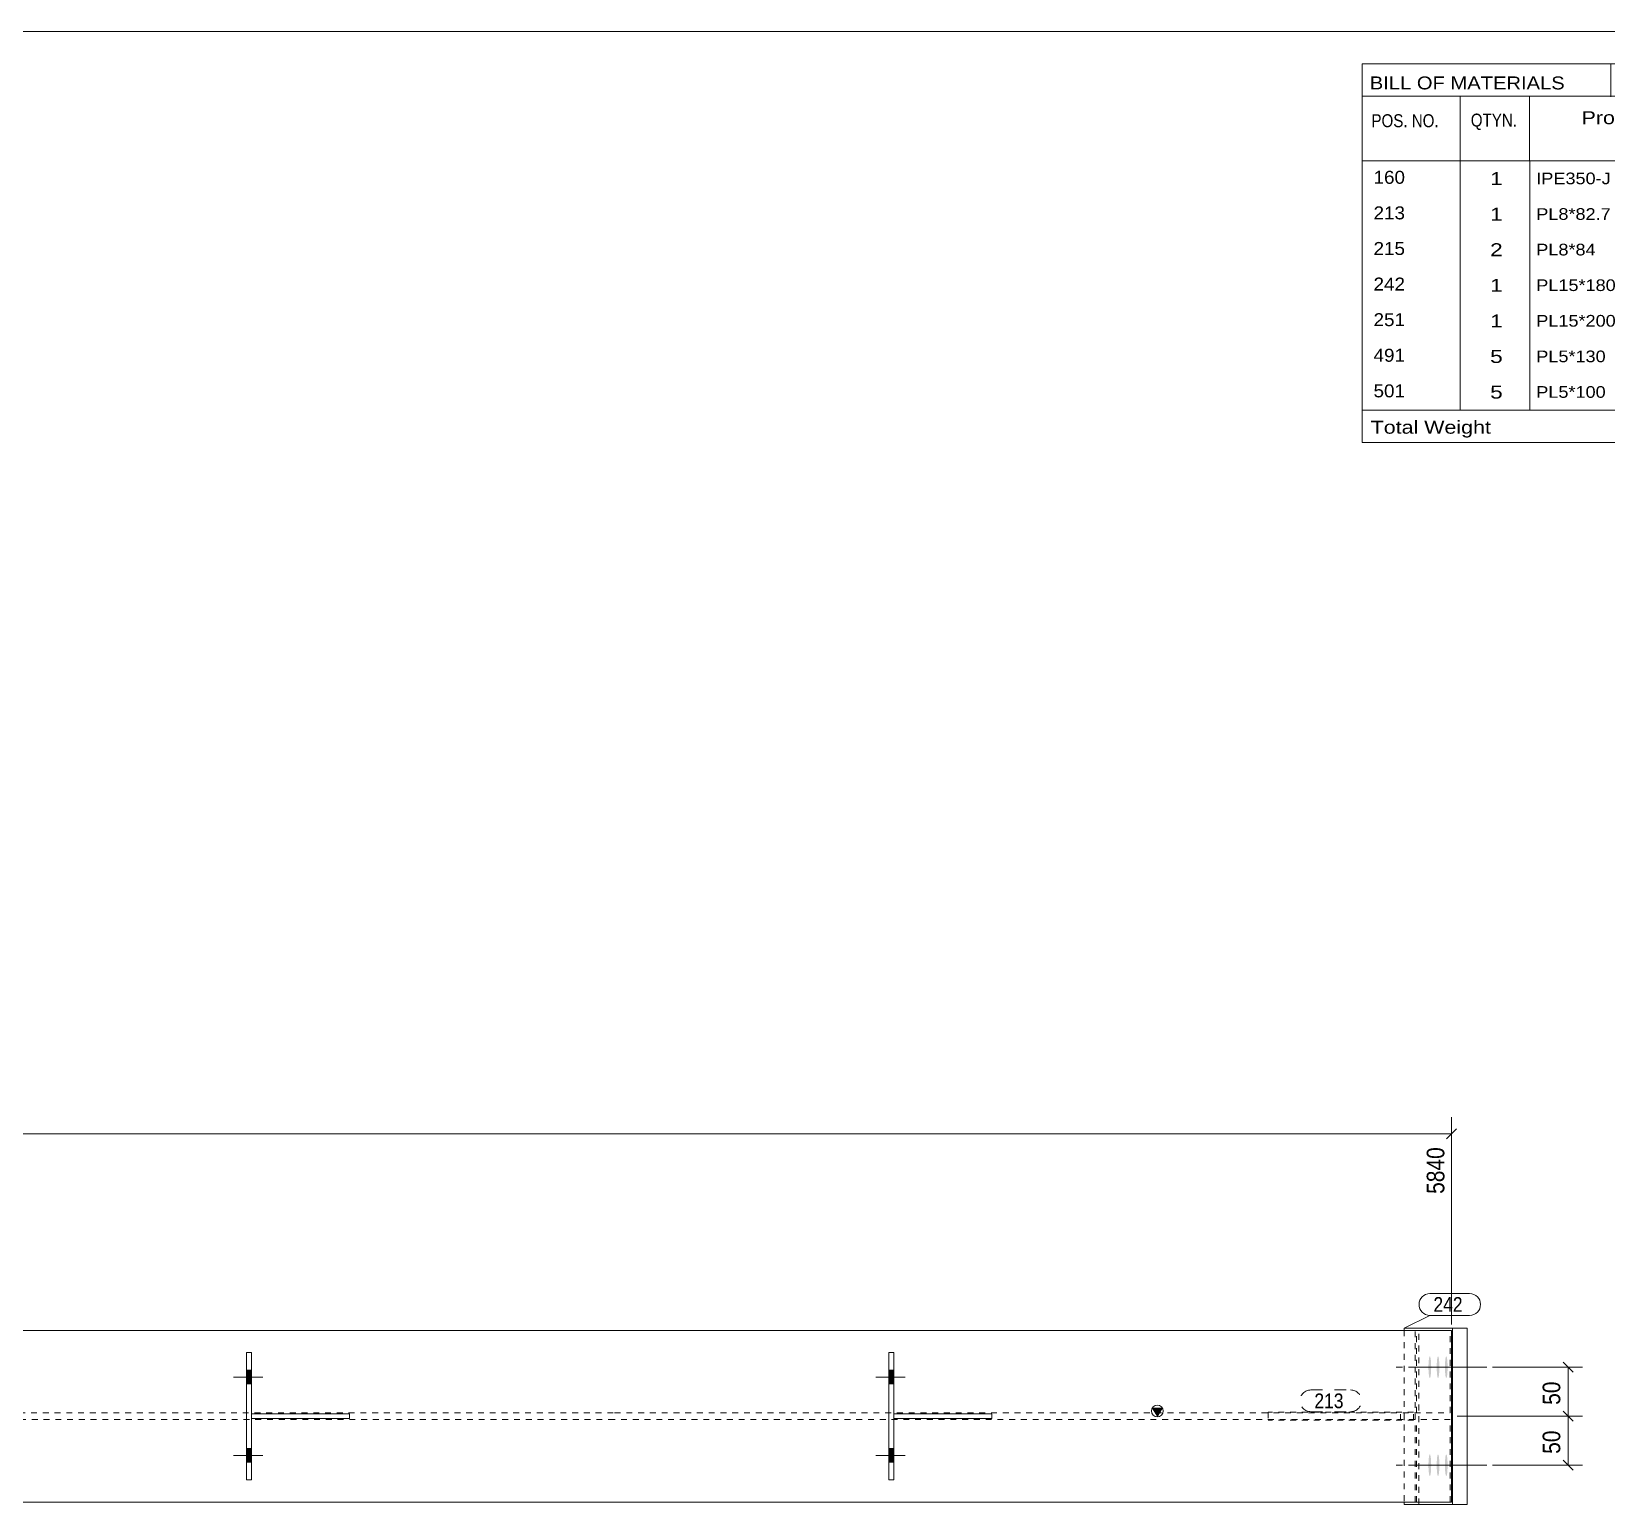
# Model space of a CAD drawing. Header units: millimetres. Extents: x 2 to 825, y 1 to 579.
# Drawn here: x 413.7 to 681.5, y 328.6 to 579 of the extents above; entities that cross this region are included whole.
import ezdxf

# ---------------------------------------------------------------- set-up
doc = ezdxf.new("R2010")
doc.units = ezdxf.units.MM
for name, pattern in [('XKITLINE00', [0]), ('XKITLINE01', [4, 1, -1, 1, -1]), ('XKITLINE02', [4, 2, -2])]:
    doc.linetypes.add(name, pattern=pattern)
for name, color, linetype, lineweight in [('Bolt', 3, 'Continuous', 0), ('Dimensions', 7, 'Continuous', 0), ('DrawingSheet', 5, 'Continuous', 0), ('OtherObjectType', 7, 'Continuous', 0), ('Part', 2, 'Continuous', 0), ('PartMark', 7, 'Continuous', 0)]:
    doc.layers.add(name, color=color, linetype=linetype, lineweight=lineweight)
doc.styles.add('ARIAL', font='ARIAL.TTF')
doc.styles.add('ARIAL_NARROW', font='ARIALN.TTF')

# ---------------------------------------------------------------- blocks, each defined once
blk = doc.blocks.new('*A30')
at = {"layer": 'Bolt'}
for points in [[(450.25, 351.47), (451.08, 351.47), (451.08, 349.13), (450.25, 349.13)], [(450.25, 351.47), (451.08, 351.47), (451.08, 349.13), (450.25, 349.13)], [(450.25, 338.13), (451.08, 338.13), (451.08, 335.8), (450.25, 335.8)], [(450.25, 338.13), (451.08, 338.13), (451.08, 335.8), (450.25, 335.8)]]:
    blk.add_hatch(color=3, dxfattribs=at).paths.add_polyline_path(points, flags=17)
at = {"layer": 'Bolt', "color": 3, "linetype": 'XKITLINE00', "lineweight": 0}
for p, q in [((451.08, 351.47), (450.25, 351.47)), ((451.08, 351.47), (450.25, 351.47)), ((453.02, 350.3), (448.02, 350.3)), ((453.02, 350.3), (448.02, 350.3)), ((451.08, 349.13), (450.25, 349.13)), ((451.08, 349.13), (450.25, 349.13)), ((451.08, 338.13), (450.25, 338.13)), ((451.08, 338.13), (450.25, 338.13)), ((453.02, 336.97), (448.02, 336.97)), ((453.02, 336.97), (448.02, 336.97)), ((451.08, 335.8), (450.25, 335.8)), ((451.08, 335.8), (450.25, 335.8))]:
    blk.add_line(p, q, dxfattribs=at)
blk = doc.blocks.new('*A31')
at = {"layer": 'Bolt'}
for points in [[(559.48, 351.47), (560.32, 351.47), (560.32, 349.13), (559.48, 349.13)], [(559.48, 351.47), (560.32, 351.47), (560.32, 349.13), (559.48, 349.13)], [(559.48, 338.13), (560.32, 338.13), (560.32, 335.8), (559.48, 335.8)], [(559.48, 338.13), (560.32, 338.13), (560.32, 335.8), (559.48, 335.8)]]:
    blk.add_hatch(color=3, dxfattribs=at).paths.add_polyline_path(points, flags=17)
at = {"layer": 'Bolt', "color": 3, "linetype": 'XKITLINE00', "lineweight": 0}
for p, q in [((560.32, 351.47), (559.48, 351.47)), ((560.32, 351.47), (559.48, 351.47)), ((562.25, 350.3), (557.25, 350.3)), ((562.25, 350.3), (557.25, 350.3)), ((560.32, 349.13), (559.48, 349.13)), ((560.32, 349.13), (559.48, 349.13)), ((560.32, 338.13), (559.48, 338.13)), ((560.32, 338.13), (559.48, 338.13)), ((562.25, 336.97), (557.25, 336.97)), ((562.25, 336.97), (557.25, 336.97)), ((560.32, 335.8), (559.48, 335.8)), ((560.32, 335.8), (559.48, 335.8))]:
    blk.add_line(p, q, dxfattribs=at)
blk = doc.blocks.new('*A33')
at = {"layer": 'Bolt'}
for points in [[(651.69, 351.92), (651.69, 351.88), (651.69, 351.83), (651.69, 351.79), (651.68, 351.74), (651.68, 351.7), (651.68, 351.65), (651.68, 351.61), (651.68, 351.56), (651.68, 351.52), (651.68, 351.48), (651.68, 351.43), (651.68, 351.39), (651.67, 351.35), (651.67, 351.31), (651.67, 351.26), (651.67, 351.22), (651.66, 351.18), (651.66, 351.14), (651.66, 351.1), (651.66, 351.06), (651.65, 351.02), (651.65, 350.98), (651.65, 350.95), (651.64, 350.91), (651.64, 350.87), (651.64, 350.84), (651.63, 350.8), (651.63, 350.77), (651.63, 350.73), (651.62, 350.7), (651.62, 350.67), (651.62, 350.64), (651.61, 350.61), (651.61, 350.58), (651.6, 350.55), (651.6, 350.52), (651.59, 350.49), (651.59, 350.47), (651.58, 350.44), (651.58, 350.42), (651.58, 350.39), (651.57, 350.37), (651.57, 350.35), (651.56, 350.33), (651.56, 350.31), (651.55, 350.29), (651.55, 350.27), (651.54, 350.26), (651.53, 350.24), (651.53, 350.22), (651.52, 350.21), (651.52, 350.2), (651.51, 350.19), (651.51, 350.18), (651.5, 350.17), (651.5, 350.16), (651.49, 350.15), (651.49, 350.15), (651.48, 350.14), (651.47, 350.14), (651.47, 350.13), (651.46, 350.13), (651.46, 350.13), (651.45, 350.13), (651.45, 350.13), (651.44, 350.14), (651.43, 350.14), (651.43, 350.15), (651.42, 350.15), (651.42, 350.16), (651.41, 350.17), (651.41, 350.18), (651.4, 350.19), (651.4, 350.2), (651.39, 350.21), (651.39, 350.22), (651.38, 350.24), (651.37, 350.26), (651.37, 350.27), (651.36, 350.29), (651.36, 350.31), (651.35, 350.33), (651.35, 350.35), (651.34, 350.37), (651.34, 350.39), (651.33, 350.42), (651.33, 350.44), (651.33, 350.47), (651.32, 350.49), (651.32, 350.52), (651.31, 350.55), (651.31, 350.58), (651.3, 350.61), (651.3, 350.64), (651.3, 350.67), (651.29, 350.7), (651.29, 350.73), (651.28, 350.77), (651.28, 350.8), (651.28, 350.84), (651.27, 350.87), (651.27, 350.91), (651.27, 350.95), (651.26, 350.98), (651.26, 351.02), (651.26, 351.06), (651.25, 351.1), (651.25, 351.14), (651.25, 351.18), (651.25, 351.22), (651.25, 351.26), (651.24, 351.31), (651.24, 351.35), (651.24, 351.39), (651.24, 351.43), (651.24, 351.48), (651.23, 351.52), (651.23, 351.56), (651.23, 351.61), (651.23, 351.65), (651.23, 351.7), (651.23, 351.74), (651.23, 351.79), (651.23, 351.83), (651.23, 351.88), (651.23, 351.92), (651.23, 351.97), (651.23, 352.01), (651.23, 352.06), (651.23, 352.1), (651.23, 352.15), (651.23, 352.19), (651.23, 352.23), (651.23, 352.28), (651.23, 352.32), (651.23, 352.37), (651.23, 352.41), (651.24, 352.45), (651.24, 352.5), (651.24, 352.54), (651.24, 352.58), (651.24, 352.63), (651.25, 352.67), (651.25, 352.71), (651.25, 352.75), (651.25, 352.79), (651.25, 352.83), (651.26, 352.87), (651.26, 352.91), (651.26, 352.95), (651.27, 352.98), (651.27, 353.02), (651.27, 353.06), (651.28, 353.09), (651.28, 353.13), (651.28, 353.16), (651.29, 353.2), (651.29, 353.23), (651.3, 353.26), (651.3, 353.29), (651.3, 353.32), (651.31, 353.35), (651.31, 353.38), (651.32, 353.41), (651.32, 353.44), (651.33, 353.46), (651.33, 353.49), (651.33, 353.51), (651.34, 353.54), (651.34, 353.56), (651.35, 353.58), (651.35, 353.6), (651.36, 353.62), (651.36, 353.64), (651.37, 353.66), (651.37, 353.68), (651.38, 353.69), (651.39, 353.71), (651.39, 353.72), (651.4, 353.73), (651.4, 353.74), (651.41, 353.75), (651.41, 353.76), (651.42, 353.77), (651.42, 353.78), (651.43, 353.79), (651.43, 353.79), (651.44, 353.79), (651.45, 353.8), (651.45, 353.8), (651.46, 353.8), (651.46, 353.8), (651.47, 353.8), (651.47, 353.79), (651.48, 353.79), (651.49, 353.79), (651.49, 353.78), (651.5, 353.77), (651.5, 353.76), (651.51, 353.75), (651.51, 353.74), (651.52, 353.73), (651.52, 353.72), (651.53, 353.71), (651.53, 353.69), (651.54, 353.68), (651.55, 353.66), (651.55, 353.64), (651.56, 353.62), (651.56, 353.6), (651.57, 353.58), (651.57, 353.56), (651.58, 353.54), (651.58, 353.51), (651.58, 353.49), (651.59, 353.46), (651.59, 353.44), (651.6, 353.41), (651.6, 353.38), (651.61, 353.35), (651.61, 353.32), (651.62, 353.29), (651.62, 353.26), (651.62, 353.23), (651.63, 353.2), (651.63, 353.16), (651.63, 353.13), (651.64, 353.09), (651.64, 353.06), (651.64, 353.02), (651.65, 352.98), (651.65, 352.95), (651.65, 352.91), (651.66, 352.87), (651.66, 352.83), (651.66, 352.79), (651.66, 352.75), (651.67, 352.71), (651.67, 352.67), (651.67, 352.63), (651.67, 352.58), (651.68, 352.54), (651.68, 352.5), (651.68, 352.45), (651.68, 352.41), (651.68, 352.37), (651.68, 352.32), (651.68, 352.28), (651.68, 352.23), (651.68, 352.19), (651.69, 352.15), (651.69, 352.1), (651.69, 352.06), (651.69, 352.01), (651.69, 351.97)], [(653.08, 351.92), (653.08, 351.88), (653.08, 351.83), (653.08, 351.79), (653.08, 351.74), (653.08, 351.7), (653.08, 351.65), (653.08, 351.61), (653.08, 351.56), (653.08, 351.52), (653.07, 351.48), (653.07, 351.43), (653.07, 351.39), (653.07, 351.35), (653.07, 351.31), (653.07, 351.26), (653.06, 351.22), (653.06, 351.18), (653.06, 351.14), (653.06, 351.1), (653.05, 351.06), (653.05, 351.02), (653.05, 350.98), (653.04, 350.95), (653.04, 350.91), (653.04, 350.87), (653.03, 350.84), (653.03, 350.8), (653.03, 350.77), (653.02, 350.73), (653.02, 350.7), (653.02, 350.67), (653.01, 350.64), (653.01, 350.61), (653, 350.58), (653, 350.55), (653, 350.52), (652.99, 350.49), (652.99, 350.47), (652.98, 350.44), (652.98, 350.42), (652.97, 350.39), (652.97, 350.37), (652.96, 350.35), (652.96, 350.33), (652.95, 350.31), (652.95, 350.29), (652.94, 350.27), (652.94, 350.26), (652.93, 350.24), (652.93, 350.22), (652.92, 350.21), (652.92, 350.2), (652.91, 350.19), (652.91, 350.18), (652.9, 350.17), (652.89, 350.16), (652.89, 350.15), (652.88, 350.15), (652.88, 350.14), (652.87, 350.14), (652.87, 350.13), (652.86, 350.13), (652.86, 350.13), (652.85, 350.13), (652.84, 350.13), (652.84, 350.14), (652.83, 350.14), (652.83, 350.15), (652.82, 350.15), (652.82, 350.16), (652.81, 350.17), (652.81, 350.18), (652.8, 350.19), (652.8, 350.2), (652.79, 350.21), (652.78, 350.22), (652.78, 350.24), (652.77, 350.26), (652.77, 350.27), (652.76, 350.29), (652.76, 350.31), (652.75, 350.33), (652.75, 350.35), (652.74, 350.37), (652.74, 350.39), (652.73, 350.42), (652.73, 350.44), (652.73, 350.47), (652.72, 350.49), (652.72, 350.52), (652.71, 350.55), (652.71, 350.58), (652.7, 350.61), (652.7, 350.64), (652.7, 350.67), (652.69, 350.7), (652.69, 350.73), (652.68, 350.77), (652.68, 350.8), (652.68, 350.84), (652.67, 350.87), (652.67, 350.91), (652.67, 350.95), (652.66, 350.98), (652.66, 351.02), (652.66, 351.06), (652.66, 351.1), (652.65, 351.14), (652.65, 351.18), (652.65, 351.22), (652.65, 351.26), (652.64, 351.31), (652.64, 351.35), (652.64, 351.39), (652.64, 351.43), (652.64, 351.48), (652.64, 351.52), (652.63, 351.56), (652.63, 351.61), (652.63, 351.65), (652.63, 351.7), (652.63, 351.74), (652.63, 351.79), (652.63, 351.83), (652.63, 351.88), (652.63, 351.92), (652.63, 351.97), (652.63, 352.01), (652.63, 352.06), (652.63, 352.1), (652.63, 352.15), (652.63, 352.19), (652.63, 352.23), (652.63, 352.28), (652.63, 352.32), (652.63, 352.37), (652.64, 352.41), (652.64, 352.45), (652.64, 352.5), (652.64, 352.54), (652.64, 352.58), (652.64, 352.63), (652.65, 352.67), (652.65, 352.71), (652.65, 352.75), (652.65, 352.79), (652.66, 352.83), (652.66, 352.87), (652.66, 352.91), (652.66, 352.95), (652.67, 352.98), (652.67, 353.02), (652.67, 353.06), (652.68, 353.09), (652.68, 353.13), (652.68, 353.16), (652.69, 353.2), (652.69, 353.23), (652.7, 353.26), (652.7, 353.29), (652.7, 353.32), (652.71, 353.35), (652.71, 353.38), (652.72, 353.41), (652.72, 353.44), (652.73, 353.46), (652.73, 353.49), (652.73, 353.51), (652.74, 353.54), (652.74, 353.56), (652.75, 353.58), (652.75, 353.6), (652.76, 353.62), (652.76, 353.64), (652.77, 353.66), (652.77, 353.68), (652.78, 353.69), (652.78, 353.71), (652.79, 353.72), (652.8, 353.73), (652.8, 353.74), (652.81, 353.75), (652.81, 353.76), (652.82, 353.77), (652.82, 353.78), (652.83, 353.79), (652.83, 353.79), (652.84, 353.79), (652.84, 353.8), (652.85, 353.8), (652.86, 353.8), (652.86, 353.8), (652.87, 353.8), (652.87, 353.79), (652.88, 353.79), (652.88, 353.79), (652.89, 353.78), (652.89, 353.77), (652.9, 353.76), (652.91, 353.75), (652.91, 353.74), (652.92, 353.73), (652.92, 353.72), (652.93, 353.71), (652.93, 353.69), (652.94, 353.68), (652.94, 353.66), (652.95, 353.64), (652.95, 353.62), (652.96, 353.6), (652.96, 353.58), (652.97, 353.56), (652.97, 353.54), (652.98, 353.51), (652.98, 353.49), (652.99, 353.46), (652.99, 353.44), (653, 353.41), (653, 353.38), (653, 353.35), (653.01, 353.32), (653.01, 353.29), (653.02, 353.26), (653.02, 353.23), (653.02, 353.2), (653.03, 353.16), (653.03, 353.13), (653.03, 353.09), (653.04, 353.06), (653.04, 353.02), (653.04, 352.98), (653.05, 352.95), (653.05, 352.91), (653.05, 352.87), (653.06, 352.83), (653.06, 352.79), (653.06, 352.75), (653.06, 352.71), (653.07, 352.67), (653.07, 352.63), (653.07, 352.58), (653.07, 352.54), (653.07, 352.5), (653.07, 352.45), (653.08, 352.41), (653.08, 352.37), (653.08, 352.32), (653.08, 352.28), (653.08, 352.23), (653.08, 352.19), (653.08, 352.15), (653.08, 352.1), (653.08, 352.06), (653.08, 352.01), (653.08, 351.97)], [(654.48, 351.92), (654.48, 351.88), (654.48, 351.83), (654.48, 351.79), (654.48, 351.74), (654.48, 351.7), (654.48, 351.65), (654.48, 351.61), (654.47, 351.56), (654.47, 351.52), (654.47, 351.48), (654.47, 351.43), (654.47, 351.39), (654.47, 351.35), (654.46, 351.31), (654.46, 351.26), (654.46, 351.22), (654.46, 351.18), (654.46, 351.14), (654.45, 351.1), (654.45, 351.06), (654.45, 351.02), (654.44, 350.98), (654.44, 350.95), (654.44, 350.91), (654.44, 350.87), (654.43, 350.84), (654.43, 350.8), (654.42, 350.77), (654.42, 350.73), (654.42, 350.7), (654.41, 350.67), (654.41, 350.64), (654.41, 350.61), (654.4, 350.58), (654.4, 350.55), (654.39, 350.52), (654.39, 350.49), (654.38, 350.47), (654.38, 350.44), (654.37, 350.42), (654.37, 350.39), (654.37, 350.37), (654.36, 350.35), (654.36, 350.33), (654.35, 350.31), (654.35, 350.29), (654.34, 350.27), (654.34, 350.26), (654.33, 350.24), (654.32, 350.22), (654.32, 350.21), (654.31, 350.2), (654.31, 350.19), (654.3, 350.18), (654.3, 350.17), (654.29, 350.16), (654.29, 350.15), (654.28, 350.15), (654.28, 350.14), (654.27, 350.14), (654.27, 350.13), (654.26, 350.13), (654.25, 350.13), (654.25, 350.13), (654.24, 350.13), (654.24, 350.14), (654.23, 350.14), (654.23, 350.15), (654.22, 350.15), (654.22, 350.16), (654.21, 350.17), (654.21, 350.18), (654.2, 350.19), (654.19, 350.2), (654.19, 350.21), (654.18, 350.22), (654.18, 350.24), (654.17, 350.26), (654.17, 350.27), (654.16, 350.29), (654.16, 350.31), (654.15, 350.33), (654.15, 350.35), (654.14, 350.37), (654.14, 350.39), (654.13, 350.42), (654.13, 350.44), (654.12, 350.47), (654.12, 350.49), (654.12, 350.52), (654.11, 350.55), (654.11, 350.58), (654.1, 350.61), (654.1, 350.64), (654.1, 350.67), (654.09, 350.7), (654.09, 350.73), (654.08, 350.77), (654.08, 350.8), (654.08, 350.84), (654.07, 350.87), (654.07, 350.91), (654.07, 350.95), (654.06, 350.98), (654.06, 351.02), (654.06, 351.06), (654.06, 351.1), (654.05, 351.14), (654.05, 351.18), (654.05, 351.22), (654.05, 351.26), (654.04, 351.31), (654.04, 351.35), (654.04, 351.39), (654.04, 351.43), (654.04, 351.48), (654.04, 351.52), (654.03, 351.56), (654.03, 351.61), (654.03, 351.65), (654.03, 351.7), (654.03, 351.74), (654.03, 351.79), (654.03, 351.83), (654.03, 351.88), (654.03, 351.92), (654.03, 351.97), (654.03, 352.01), (654.03, 352.06), (654.03, 352.1), (654.03, 352.15), (654.03, 352.19), (654.03, 352.23), (654.03, 352.28), (654.03, 352.32), (654.03, 352.37), (654.04, 352.41), (654.04, 352.45), (654.04, 352.5), (654.04, 352.54), (654.04, 352.58), (654.04, 352.63), (654.05, 352.67), (654.05, 352.71), (654.05, 352.75), (654.05, 352.79), (654.06, 352.83), (654.06, 352.87), (654.06, 352.91), (654.06, 352.95), (654.07, 352.98), (654.07, 353.02), (654.07, 353.06), (654.08, 353.09), (654.08, 353.13), (654.08, 353.16), (654.09, 353.2), (654.09, 353.23), (654.1, 353.26), (654.1, 353.29), (654.1, 353.32), (654.11, 353.35), (654.11, 353.38), (654.12, 353.41), (654.12, 353.44), (654.12, 353.46), (654.13, 353.49), (654.13, 353.51), (654.14, 353.54), (654.14, 353.56), (654.15, 353.58), (654.15, 353.6), (654.16, 353.62), (654.16, 353.64), (654.17, 353.66), (654.17, 353.68), (654.18, 353.69), (654.18, 353.71), (654.19, 353.72), (654.19, 353.73), (654.2, 353.74), (654.21, 353.75), (654.21, 353.76), (654.22, 353.77), (654.22, 353.78), (654.23, 353.79), (654.23, 353.79), (654.24, 353.79), (654.24, 353.8), (654.25, 353.8), (654.25, 353.8), (654.26, 353.8), (654.27, 353.8), (654.27, 353.79), (654.28, 353.79), (654.28, 353.79), (654.29, 353.78), (654.29, 353.77), (654.3, 353.76), (654.3, 353.75), (654.31, 353.74), (654.31, 353.73), (654.32, 353.72), (654.32, 353.71), (654.33, 353.69), (654.34, 353.68), (654.34, 353.66), (654.35, 353.64), (654.35, 353.62), (654.36, 353.6), (654.36, 353.58), (654.37, 353.56), (654.37, 353.54), (654.37, 353.51), (654.38, 353.49), (654.38, 353.46), (654.39, 353.44), (654.39, 353.41), (654.4, 353.38), (654.4, 353.35), (654.41, 353.32), (654.41, 353.29), (654.41, 353.26), (654.42, 353.23), (654.42, 353.2), (654.42, 353.16), (654.43, 353.13), (654.43, 353.09), (654.44, 353.06), (654.44, 353.02), (654.44, 352.98), (654.44, 352.95), (654.45, 352.91), (654.45, 352.87), (654.45, 352.83), (654.46, 352.79), (654.46, 352.75), (654.46, 352.71), (654.46, 352.67), (654.46, 352.63), (654.47, 352.58), (654.47, 352.54), (654.47, 352.5), (654.47, 352.45), (654.47, 352.41), (654.47, 352.37), (654.48, 352.32), (654.48, 352.28), (654.48, 352.23), (654.48, 352.19), (654.48, 352.15), (654.48, 352.1), (654.48, 352.06), (654.48, 352.01), (654.48, 351.97)], [(651.69, 335.25), (651.69, 335.21), (651.69, 335.16), (651.69, 335.12), (651.68, 335.07), (651.68, 335.03), (651.68, 334.99), (651.68, 334.94), (651.68, 334.9), (651.68, 334.85), (651.68, 334.81), (651.68, 334.77), (651.68, 334.72), (651.67, 334.68), (651.67, 334.64), (651.67, 334.6), (651.67, 334.56), (651.66, 334.51), (651.66, 334.47), (651.66, 334.43), (651.66, 334.4), (651.65, 334.36), (651.65, 334.32), (651.65, 334.28), (651.64, 334.24), (651.64, 334.21), (651.64, 334.17), (651.63, 334.14), (651.63, 334.1), (651.63, 334.07), (651.62, 334.03), (651.62, 334), (651.62, 333.97), (651.61, 333.94), (651.61, 333.91), (651.6, 333.88), (651.6, 333.85), (651.59, 333.83), (651.59, 333.8), (651.58, 333.77), (651.58, 333.75), (651.58, 333.73), (651.57, 333.7), (651.57, 333.68), (651.56, 333.66), (651.56, 333.64), (651.55, 333.62), (651.55, 333.61), (651.54, 333.59), (651.53, 333.57), (651.53, 333.56), (651.52, 333.54), (651.52, 333.53), (651.51, 333.52), (651.51, 333.51), (651.5, 333.5), (651.5, 333.49), (651.49, 333.49), (651.49, 333.48), (651.48, 333.47), (651.47, 333.47), (651.47, 333.47), (651.46, 333.47), (651.46, 333.47), (651.45, 333.47), (651.45, 333.47), (651.44, 333.47), (651.43, 333.47), (651.43, 333.48), (651.42, 333.49), (651.42, 333.49), (651.41, 333.5), (651.41, 333.51), (651.4, 333.52), (651.4, 333.53), (651.39, 333.54), (651.39, 333.56), (651.38, 333.57), (651.37, 333.59), (651.37, 333.61), (651.36, 333.62), (651.36, 333.64), (651.35, 333.66), (651.35, 333.68), (651.34, 333.7), (651.34, 333.73), (651.33, 333.75), (651.33, 333.77), (651.33, 333.8), (651.32, 333.83), (651.32, 333.85), (651.31, 333.88), (651.31, 333.91), (651.3, 333.94), (651.3, 333.97), (651.3, 334), (651.29, 334.03), (651.29, 334.07), (651.28, 334.1), (651.28, 334.14), (651.28, 334.17), (651.27, 334.21), (651.27, 334.24), (651.27, 334.28), (651.26, 334.32), (651.26, 334.36), (651.26, 334.4), (651.25, 334.43), (651.25, 334.47), (651.25, 334.51), (651.25, 334.56), (651.25, 334.6), (651.24, 334.64), (651.24, 334.68), (651.24, 334.72), (651.24, 334.77), (651.24, 334.81), (651.23, 334.85), (651.23, 334.9), (651.23, 334.94), (651.23, 334.99), (651.23, 335.03), (651.23, 335.07), (651.23, 335.12), (651.23, 335.16), (651.23, 335.21), (651.23, 335.25), (651.23, 335.3), (651.23, 335.34), (651.23, 335.39), (651.23, 335.43), (651.23, 335.48), (651.23, 335.52), (651.23, 335.57), (651.23, 335.61), (651.23, 335.66), (651.23, 335.7), (651.23, 335.74), (651.24, 335.79), (651.24, 335.83), (651.24, 335.87), (651.24, 335.92), (651.24, 335.96), (651.25, 336), (651.25, 336.04), (651.25, 336.08), (651.25, 336.12), (651.25, 336.16), (651.26, 336.2), (651.26, 336.24), (651.26, 336.28), (651.27, 336.32), (651.27, 336.35), (651.27, 336.39), (651.28, 336.43), (651.28, 336.46), (651.28, 336.5), (651.29, 336.53), (651.29, 336.56), (651.3, 336.6), (651.3, 336.63), (651.3, 336.66), (651.31, 336.69), (651.31, 336.72), (651.32, 336.74), (651.32, 336.77), (651.33, 336.8), (651.33, 336.82), (651.33, 336.85), (651.34, 336.87), (651.34, 336.89), (651.35, 336.92), (651.35, 336.94), (651.36, 336.96), (651.36, 336.97), (651.37, 336.99), (651.37, 337.01), (651.38, 337.02), (651.39, 337.04), (651.39, 337.05), (651.4, 337.07), (651.4, 337.08), (651.41, 337.09), (651.41, 337.1), (651.42, 337.11), (651.42, 337.11), (651.43, 337.12), (651.43, 337.12), (651.44, 337.13), (651.45, 337.13), (651.45, 337.13), (651.46, 337.13), (651.46, 337.13), (651.47, 337.13), (651.47, 337.13), (651.48, 337.12), (651.49, 337.12), (651.49, 337.11), (651.5, 337.11), (651.5, 337.1), (651.51, 337.09), (651.51, 337.08), (651.52, 337.07), (651.52, 337.05), (651.53, 337.04), (651.53, 337.02), (651.54, 337.01), (651.55, 336.99), (651.55, 336.97), (651.56, 336.96), (651.56, 336.94), (651.57, 336.92), (651.57, 336.89), (651.58, 336.87), (651.58, 336.85), (651.58, 336.82), (651.59, 336.8), (651.59, 336.77), (651.6, 336.74), (651.6, 336.72), (651.61, 336.69), (651.61, 336.66), (651.62, 336.63), (651.62, 336.6), (651.62, 336.56), (651.63, 336.53), (651.63, 336.5), (651.63, 336.46), (651.64, 336.43), (651.64, 336.39), (651.64, 336.35), (651.65, 336.32), (651.65, 336.28), (651.65, 336.24), (651.66, 336.2), (651.66, 336.16), (651.66, 336.12), (651.66, 336.08), (651.67, 336.04), (651.67, 336), (651.67, 335.96), (651.67, 335.92), (651.68, 335.87), (651.68, 335.83), (651.68, 335.79), (651.68, 335.74), (651.68, 335.7), (651.68, 335.66), (651.68, 335.61), (651.68, 335.57), (651.68, 335.52), (651.69, 335.48), (651.69, 335.43), (651.69, 335.39), (651.69, 335.34), (651.69, 335.3)], [(653.08, 335.25), (653.08, 335.21), (653.08, 335.16), (653.08, 335.12), (653.08, 335.07), (653.08, 335.03), (653.08, 334.99), (653.08, 334.94), (653.08, 334.9), (653.08, 334.85), (653.07, 334.81), (653.07, 334.77), (653.07, 334.72), (653.07, 334.68), (653.07, 334.64), (653.07, 334.6), (653.06, 334.56), (653.06, 334.51), (653.06, 334.47), (653.06, 334.43), (653.05, 334.4), (653.05, 334.36), (653.05, 334.32), (653.04, 334.28), (653.04, 334.24), (653.04, 334.21), (653.03, 334.17), (653.03, 334.14), (653.03, 334.1), (653.02, 334.07), (653.02, 334.03), (653.02, 334), (653.01, 333.97), (653.01, 333.94), (653, 333.91), (653, 333.88), (653, 333.85), (652.99, 333.83), (652.99, 333.8), (652.98, 333.77), (652.98, 333.75), (652.97, 333.73), (652.97, 333.7), (652.96, 333.68), (652.96, 333.66), (652.95, 333.64), (652.95, 333.62), (652.94, 333.61), (652.94, 333.59), (652.93, 333.57), (652.93, 333.56), (652.92, 333.54), (652.92, 333.53), (652.91, 333.52), (652.91, 333.51), (652.9, 333.5), (652.89, 333.49), (652.89, 333.49), (652.88, 333.48), (652.88, 333.47), (652.87, 333.47), (652.87, 333.47), (652.86, 333.47), (652.86, 333.47), (652.85, 333.47), (652.84, 333.47), (652.84, 333.47), (652.83, 333.47), (652.83, 333.48), (652.82, 333.49), (652.82, 333.49), (652.81, 333.5), (652.81, 333.51), (652.8, 333.52), (652.8, 333.53), (652.79, 333.54), (652.78, 333.56), (652.78, 333.57), (652.77, 333.59), (652.77, 333.61), (652.76, 333.62), (652.76, 333.64), (652.75, 333.66), (652.75, 333.68), (652.74, 333.7), (652.74, 333.73), (652.73, 333.75), (652.73, 333.77), (652.73, 333.8), (652.72, 333.83), (652.72, 333.85), (652.71, 333.88), (652.71, 333.91), (652.7, 333.94), (652.7, 333.97), (652.7, 334), (652.69, 334.03), (652.69, 334.07), (652.68, 334.1), (652.68, 334.14), (652.68, 334.17), (652.67, 334.21), (652.67, 334.24), (652.67, 334.28), (652.66, 334.32), (652.66, 334.36), (652.66, 334.4), (652.66, 334.43), (652.65, 334.47), (652.65, 334.51), (652.65, 334.56), (652.65, 334.6), (652.64, 334.64), (652.64, 334.68), (652.64, 334.72), (652.64, 334.77), (652.64, 334.81), (652.64, 334.85), (652.63, 334.9), (652.63, 334.94), (652.63, 334.99), (652.63, 335.03), (652.63, 335.07), (652.63, 335.12), (652.63, 335.16), (652.63, 335.21), (652.63, 335.25), (652.63, 335.3), (652.63, 335.34), (652.63, 335.39), (652.63, 335.43), (652.63, 335.48), (652.63, 335.52), (652.63, 335.57), (652.63, 335.61), (652.63, 335.66), (652.63, 335.7), (652.64, 335.74), (652.64, 335.79), (652.64, 335.83), (652.64, 335.87), (652.64, 335.92), (652.64, 335.96), (652.65, 336), (652.65, 336.04), (652.65, 336.08), (652.65, 336.12), (652.66, 336.16), (652.66, 336.2), (652.66, 336.24), (652.66, 336.28), (652.67, 336.32), (652.67, 336.35), (652.67, 336.39), (652.68, 336.43), (652.68, 336.46), (652.68, 336.5), (652.69, 336.53), (652.69, 336.56), (652.7, 336.6), (652.7, 336.63), (652.7, 336.66), (652.71, 336.69), (652.71, 336.72), (652.72, 336.74), (652.72, 336.77), (652.73, 336.8), (652.73, 336.82), (652.73, 336.85), (652.74, 336.87), (652.74, 336.89), (652.75, 336.92), (652.75, 336.94), (652.76, 336.96), (652.76, 336.97), (652.77, 336.99), (652.77, 337.01), (652.78, 337.02), (652.78, 337.04), (652.79, 337.05), (652.8, 337.07), (652.8, 337.08), (652.81, 337.09), (652.81, 337.1), (652.82, 337.11), (652.82, 337.11), (652.83, 337.12), (652.83, 337.12), (652.84, 337.13), (652.84, 337.13), (652.85, 337.13), (652.86, 337.13), (652.86, 337.13), (652.87, 337.13), (652.87, 337.13), (652.88, 337.12), (652.88, 337.12), (652.89, 337.11), (652.89, 337.11), (652.9, 337.1), (652.91, 337.09), (652.91, 337.08), (652.92, 337.07), (652.92, 337.05), (652.93, 337.04), (652.93, 337.02), (652.94, 337.01), (652.94, 336.99), (652.95, 336.97), (652.95, 336.96), (652.96, 336.94), (652.96, 336.92), (652.97, 336.89), (652.97, 336.87), (652.98, 336.85), (652.98, 336.82), (652.99, 336.8), (652.99, 336.77), (653, 336.74), (653, 336.72), (653, 336.69), (653.01, 336.66), (653.01, 336.63), (653.02, 336.6), (653.02, 336.56), (653.02, 336.53), (653.03, 336.5), (653.03, 336.46), (653.03, 336.43), (653.04, 336.39), (653.04, 336.35), (653.04, 336.32), (653.05, 336.28), (653.05, 336.24), (653.05, 336.2), (653.06, 336.16), (653.06, 336.12), (653.06, 336.08), (653.06, 336.04), (653.07, 336), (653.07, 335.96), (653.07, 335.92), (653.07, 335.87), (653.07, 335.83), (653.07, 335.79), (653.08, 335.74), (653.08, 335.7), (653.08, 335.66), (653.08, 335.61), (653.08, 335.57), (653.08, 335.52), (653.08, 335.48), (653.08, 335.43), (653.08, 335.39), (653.08, 335.34), (653.08, 335.3)], [(654.48, 335.25), (654.48, 335.21), (654.48, 335.16), (654.48, 335.12), (654.48, 335.07), (654.48, 335.03), (654.48, 334.99), (654.48, 334.94), (654.47, 334.9), (654.47, 334.85), (654.47, 334.81), (654.47, 334.77), (654.47, 334.72), (654.47, 334.68), (654.46, 334.64), (654.46, 334.6), (654.46, 334.56), (654.46, 334.51), (654.46, 334.47), (654.45, 334.43), (654.45, 334.4), (654.45, 334.36), (654.44, 334.32), (654.44, 334.28), (654.44, 334.24), (654.44, 334.21), (654.43, 334.17), (654.43, 334.14), (654.42, 334.1), (654.42, 334.07), (654.42, 334.03), (654.41, 334), (654.41, 333.97), (654.41, 333.94), (654.4, 333.91), (654.4, 333.88), (654.39, 333.85), (654.39, 333.83), (654.38, 333.8), (654.38, 333.77), (654.37, 333.75), (654.37, 333.73), (654.37, 333.7), (654.36, 333.68), (654.36, 333.66), (654.35, 333.64), (654.35, 333.62), (654.34, 333.61), (654.34, 333.59), (654.33, 333.57), (654.32, 333.56), (654.32, 333.54), (654.31, 333.53), (654.31, 333.52), (654.3, 333.51), (654.3, 333.5), (654.29, 333.49), (654.29, 333.49), (654.28, 333.48), (654.28, 333.47), (654.27, 333.47), (654.27, 333.47), (654.26, 333.47), (654.25, 333.47), (654.25, 333.47), (654.24, 333.47), (654.24, 333.47), (654.23, 333.47), (654.23, 333.48), (654.22, 333.49), (654.22, 333.49), (654.21, 333.5), (654.21, 333.51), (654.2, 333.52), (654.19, 333.53), (654.19, 333.54), (654.18, 333.56), (654.18, 333.57), (654.17, 333.59), (654.17, 333.61), (654.16, 333.62), (654.16, 333.64), (654.15, 333.66), (654.15, 333.68), (654.14, 333.7), (654.14, 333.73), (654.13, 333.75), (654.13, 333.77), (654.12, 333.8), (654.12, 333.83), (654.12, 333.85), (654.11, 333.88), (654.11, 333.91), (654.1, 333.94), (654.1, 333.97), (654.1, 334), (654.09, 334.03), (654.09, 334.07), (654.08, 334.1), (654.08, 334.14), (654.08, 334.17), (654.07, 334.21), (654.07, 334.24), (654.07, 334.28), (654.06, 334.32), (654.06, 334.36), (654.06, 334.4), (654.06, 334.43), (654.05, 334.47), (654.05, 334.51), (654.05, 334.56), (654.05, 334.6), (654.04, 334.64), (654.04, 334.68), (654.04, 334.72), (654.04, 334.77), (654.04, 334.81), (654.04, 334.85), (654.03, 334.9), (654.03, 334.94), (654.03, 334.99), (654.03, 335.03), (654.03, 335.07), (654.03, 335.12), (654.03, 335.16), (654.03, 335.21), (654.03, 335.25), (654.03, 335.3), (654.03, 335.34), (654.03, 335.39), (654.03, 335.43), (654.03, 335.48), (654.03, 335.52), (654.03, 335.57), (654.03, 335.61), (654.03, 335.66), (654.03, 335.7), (654.04, 335.74), (654.04, 335.79), (654.04, 335.83), (654.04, 335.87), (654.04, 335.92), (654.04, 335.96), (654.05, 336), (654.05, 336.04), (654.05, 336.08), (654.05, 336.12), (654.06, 336.16), (654.06, 336.2), (654.06, 336.24), (654.06, 336.28), (654.07, 336.32), (654.07, 336.35), (654.07, 336.39), (654.08, 336.43), (654.08, 336.46), (654.08, 336.5), (654.09, 336.53), (654.09, 336.56), (654.1, 336.6), (654.1, 336.63), (654.1, 336.66), (654.11, 336.69), (654.11, 336.72), (654.12, 336.74), (654.12, 336.77), (654.12, 336.8), (654.13, 336.82), (654.13, 336.85), (654.14, 336.87), (654.14, 336.89), (654.15, 336.92), (654.15, 336.94), (654.16, 336.96), (654.16, 336.97), (654.17, 336.99), (654.17, 337.01), (654.18, 337.02), (654.18, 337.04), (654.19, 337.05), (654.19, 337.07), (654.2, 337.08), (654.21, 337.09), (654.21, 337.1), (654.22, 337.11), (654.22, 337.11), (654.23, 337.12), (654.23, 337.12), (654.24, 337.13), (654.24, 337.13), (654.25, 337.13), (654.25, 337.13), (654.26, 337.13), (654.27, 337.13), (654.27, 337.13), (654.28, 337.12), (654.28, 337.12), (654.29, 337.11), (654.29, 337.11), (654.3, 337.1), (654.3, 337.09), (654.31, 337.08), (654.31, 337.07), (654.32, 337.05), (654.32, 337.04), (654.33, 337.02), (654.34, 337.01), (654.34, 336.99), (654.35, 336.97), (654.35, 336.96), (654.36, 336.94), (654.36, 336.92), (654.37, 336.89), (654.37, 336.87), (654.37, 336.85), (654.38, 336.82), (654.38, 336.8), (654.39, 336.77), (654.39, 336.74), (654.4, 336.72), (654.4, 336.69), (654.41, 336.66), (654.41, 336.63), (654.41, 336.6), (654.42, 336.56), (654.42, 336.53), (654.42, 336.5), (654.43, 336.46), (654.43, 336.43), (654.44, 336.39), (654.44, 336.35), (654.44, 336.32), (654.44, 336.28), (654.45, 336.24), (654.45, 336.2), (654.45, 336.16), (654.46, 336.12), (654.46, 336.08), (654.46, 336.04), (654.46, 336), (654.46, 335.96), (654.47, 335.92), (654.47, 335.87), (654.47, 335.83), (654.47, 335.79), (654.47, 335.74), (654.47, 335.7), (654.48, 335.66), (654.48, 335.61), (654.48, 335.57), (654.48, 335.52), (654.48, 335.48), (654.48, 335.43), (654.48, 335.39), (654.48, 335.34), (654.48, 335.3)]]:
    blk.add_hatch(color=3, dxfattribs=at).paths.add_polyline_path(points, flags=17)
at = {"layer": 'Bolt', "color": 3, "linetype": 'XKITLINE02', "lineweight": 0}
for p, q in [((654.84, 351.97), (645.72, 351.97)), ((656.94, 351.97), (647.82, 351.97)), ((654.84, 335.3), (645.72, 335.3)), ((656.94, 335.3), (647.82, 335.3))]:
    blk.add_line(p, q, dxfattribs=at)
at = {"layer": 'Bolt', "color": 3, "linetype": 'XKITLINE00', "lineweight": 0}
for p, q in [((658.34, 351.97), (649.22, 351.97)), ((659.73, 351.97), (650.62, 351.97)), ((661.13, 351.97), (652.02, 351.97)), ((658.34, 335.3), (649.22, 335.3)), ((659.73, 335.3), (650.62, 335.3)), ((661.13, 335.3), (652.02, 335.3))]:
    blk.add_line(p, q, dxfattribs=at)
blk = doc.blocks.new('*A34')
at = {"layer": 'Part'}
blk.add_hatch(color=2, dxfattribs=at).paths.add_polyline_path([(604.33, 345.03), (605.93, 345.03), (605.13, 343.63)], flags=17)
at = {"layer": 'Part', "color": 2, "linetype": 'XKITLINE00', "lineweight": 0}
for p, q in [((512.75, 358.22), (403.62, 358.22)), ((655.13, 358.22), (512.85, 358.22)), ((655.13, 329.05), (655.13, 358.22)), ((605.13, 343.63), (604.33, 345.03)), ((604.33, 345.03), (605.93, 345.03)), ((605.93, 345.03), (605.13, 343.63)), ((403.62, 329.05), (512.75, 329.05)), ((512.85, 329.05), (655.13, 329.05))]:
    blk.add_line(p, q, dxfattribs=at)
at = {"layer": 'Part', "color": 7, "linetype": 'XKITLINE01', "lineweight": 0}
for p, q in [((648.98, 329.05), (648.98, 358.22)), ((649.17, 344.22), (649.17, 358.22)), ((654.94, 344.22), (654.94, 358.22)), ((403.62, 344.22), (512.75, 344.22)), ((512.75, 343.05), (403.62, 343.05)), ((512.85, 344.22), (654.94, 344.22)), ((654.94, 343.05), (512.85, 343.05)), ((649.17, 329.05), (649.17, 343.05)), ((654.94, 329.05), (654.94, 343.05))]:
    blk.add_line(p, q, dxfattribs=at)
at = {"layer": 'Part', "color": 2, "linetype": 'XKITLINE00', "lineweight": 0}
blk.add_circle((605.13, 344.53), 1, dxfattribs=at)
blk = doc.blocks.new('*A42')
at = {"layer": 'Part', "color": 2, "linetype": 'XKITLINE00', "lineweight": 0}
for p, q in [((451.08, 344.05), (467.75, 344.05)), ((467.75, 343.22), (451.08, 343.22)), ((467.75, 343.22), (467.75, 344.05))]:
    blk.add_line(p, q, dxfattribs=at)
at = {"layer": 'Part', "color": 7, "linetype": 'XKITLINE01', "lineweight": 0}
blk.add_line((451.08, 343.22), (451.08, 344.05), dxfattribs=at)
blk.add_line((451.08, 343.22), (451.08, 344.05), dxfattribs=at)
blk = doc.blocks.new('*A43')
at = {"layer": 'Part', "color": 2, "linetype": 'XKITLINE00', "lineweight": 0}
for p, q in [((450.25, 354.47), (451.08, 354.47)), ((450.25, 332.8), (450.25, 354.47)), ((451.08, 354.47), (451.08, 332.8)), ((451.08, 332.8), (450.25, 332.8))]:
    blk.add_line(p, q, dxfattribs=at)
blk = doc.blocks.new('*A44')
at = {"layer": 'Part', "color": 2, "linetype": 'XKITLINE00', "lineweight": 0}
for p, q in [((560.32, 344.05), (576.98, 344.05)), ((576.98, 343.22), (560.32, 343.22)), ((576.98, 343.22), (576.98, 344.05))]:
    blk.add_line(p, q, dxfattribs=at)
at = {"layer": 'Part', "color": 7, "linetype": 'XKITLINE01', "lineweight": 0}
blk.add_line((560.32, 343.22), (560.32, 344.05), dxfattribs=at)
blk.add_line((560.32, 343.22), (560.32, 344.05), dxfattribs=at)
blk = doc.blocks.new('*A45')
at = {"layer": 'Part', "color": 2, "linetype": 'XKITLINE00', "lineweight": 0}
for p, q in [((559.48, 354.47), (560.32, 354.47)), ((559.48, 332.8), (559.48, 354.47)), ((560.32, 354.47), (560.32, 332.8)), ((560.32, 332.8), (559.48, 332.8))]:
    blk.add_line(p, q, dxfattribs=at)
blk = doc.blocks.new('*A48')
at = {"layer": 'Part', "color": 2, "linetype": 'XKITLINE00', "lineweight": 0}
for p, q in [((647.09, 358.63), (647.09, 358.22)), ((655.3, 358.63), (647.09, 358.63)), ((657.79, 358.63), (655.3, 358.63)), ((655.3, 328.63), (655.3, 358.63)), ((657.79, 358.63), (657.79, 328.63)), ((647.09, 328.63), (647.09, 329.05)), ((657.79, 328.63), (647.09, 328.63))]:
    blk.add_line(p, q, dxfattribs=at)
at = {"layer": 'Part', "color": 7, "linetype": 'XKITLINE01', "lineweight": 0}
for p, q in [((647.09, 358.22), (647.09, 329.05)), ((649.57, 328.63), (649.57, 358.63))]:
    blk.add_line(p, q, dxfattribs=at)
blk = doc.blocks.new('*A49')
at = {"layer": 'Part', "color": 7, "linetype": 'XKITLINE01', "lineweight": 0}
for p, q in [((648.71, 344.3), (623.98, 344.3)), ((623.98, 344.3), (623.98, 342.97)), ((648.71, 342.97), (623.98, 342.97)), ((646.48, 342.97), (646.48, 344.3)), ((647.09, 342.97), (647.09, 344.3)), ((648.71, 342.97), (648.71, 344.3))]:
    blk.add_line(p, q, dxfattribs=at)
blk = doc.blocks.new('*A54')
at = {"layer": 'DrawingSheet', "color": 5, "linetype": 'XKITLINE00', "lineweight": 0}
blk.add_line((825, 579), (5, 579), dxfattribs=at)
blk = doc.blocks.new('*A60')
at = {"layer": 'OtherObjectType', "color": 7, "linetype": 'XKITLINE00', "lineweight": 0}
for p, q in [((639.98, 573.5), (815.98, 573.5)), ((639.98, 573.5), (639.98, 562.5)), ((682.26, 573.42), (682.26, 567.87)), ((740.85, 568), (740.85, 573.5)), ((783.43, 567.96), (783.43, 573.42)), ((815.98, 568), (815.98, 573.5)), ((639.98, 568), (815.98, 568)), ((656.64, 568), (656.64, 557)), ((668.4, 567.98), (668.4, 557.03)), ((700.12, 567.99), (700.13, 557)), ((717.78, 567.98), (717.78, 557)), ((740.85, 567.98), (740.85, 557)), ((767.43, 568), (767.43, 557)), ((798.42, 568), (798.42, 557)), ((815.98, 568), (815.98, 562.5)), ((639.98, 562.5), (639.98, 557)), ((767.45, 562.52), (798.45, 562.52)), ((783.28, 562.52), (783.28, 557)), ((815.98, 562.5), (815.98, 557)), ((639.98, 557), (815.98, 557)), ((639.98, 557), (639.98, 550.95)), ((656.63, 557), (656.63, 550.95)), ((668.44, 556.99), (668.44, 550.95)), ((700.12, 557), (700.11, 550.95)), ((717.79, 557), (717.79, 550.95)), ((740.87, 557), (740.87, 550.95)), ((767.44, 557), (767.44, 550.95)), ((783.33, 556.95), (783.33, 550.95)), ((798.43, 557), (798.43, 550.95)), ((815.98, 557), (815.98, 550.95)), ((639.98, 550.95), (639.98, 544.9)), ((656.63, 550.95), (656.63, 544.9)), ((668.44, 550.94), (668.44, 544.9)), ((700.12, 550.95), (700.11, 544.9)), ((717.79, 550.95), (717.79, 544.9)), ((740.87, 550.95), (740.87, 544.9)), ((767.44, 550.95), (767.44, 544.9)), ((783.33, 550.9), (783.33, 544.9)), ((798.43, 550.95), (798.43, 544.9)), ((815.98, 550.95), (815.98, 544.9)), ((639.98, 544.9), (639.98, 538.85)), ((656.63, 544.9), (656.63, 538.85)), ((668.44, 544.89), (668.44, 538.85)), ((700.12, 544.9), (700.11, 538.85)), ((717.79, 544.9), (717.79, 538.85)), ((740.87, 544.9), (740.87, 538.85)), ((767.44, 544.9), (767.44, 538.85)), ((783.33, 544.85), (783.33, 538.85)), ((798.43, 544.9), (798.43, 538.85)), ((815.98, 544.9), (815.98, 538.85)), ((639.98, 538.85), (639.98, 532.8)), ((656.63, 538.85), (656.63, 532.8)), ((668.44, 538.84), (668.44, 532.8)), ((700.12, 538.85), (700.11, 532.8)), ((717.79, 538.85), (717.79, 532.8)), ((740.87, 538.85), (740.87, 532.8)), ((767.44, 538.85), (767.44, 532.8)), ((783.33, 538.8), (783.33, 532.8)), ((798.43, 538.85), (798.43, 532.8)), ((815.98, 538.85), (815.98, 532.8)), ((639.98, 532.8), (639.98, 526.75)), ((656.63, 532.8), (656.63, 526.75)), ((668.44, 532.79), (668.44, 526.75)), ((700.12, 532.8), (700.11, 526.75)), ((717.79, 532.8), (717.79, 526.75)), ((740.87, 532.8), (740.87, 526.75)), ((767.44, 532.8), (767.44, 526.75)), ((783.33, 532.75), (783.33, 526.75)), ((798.43, 532.8), (798.43, 526.75)), ((815.98, 532.8), (815.98, 526.75)), ((639.98, 526.75), (639.98, 520.7)), ((656.63, 526.75), (656.63, 520.7)), ((668.44, 526.74), (668.44, 520.7)), ((700.12, 526.75), (700.11, 520.7)), ((717.79, 526.75), (717.79, 520.7)), ((740.87, 526.75), (740.87, 520.7)), ((767.44, 526.75), (767.44, 520.7)), ((783.33, 526.7), (783.33, 520.7)), ((798.43, 526.75), (798.43, 520.7)), ((815.98, 526.75), (815.98, 520.7)), ((639.98, 520.7), (639.98, 514.65)), ((656.63, 520.7), (656.63, 514.65)), ((668.44, 520.69), (668.44, 514.65)), ((700.12, 520.7), (700.11, 514.65)), ((717.79, 520.7), (717.79, 514.65)), ((740.87, 520.7), (740.87, 514.65)), ((767.44, 520.7), (767.44, 514.65)), ((783.33, 520.65), (783.33, 514.65)), ((798.43, 520.7), (798.43, 514.65)), ((815.98, 520.7), (815.98, 514.65)), ((639.98, 514.65), (815.98, 514.65)), ((639.98, 514.65), (639.98, 509.15)), ((767.44, 514.65), (767.44, 509.15)), ((815.98, 514.65), (815.98, 509.15)), ((639.98, 509.15), (815.98, 509.15))]:
    blk.add_line(p, q, dxfattribs=at)
at = {"layer": 'OtherObjectType', "color": 7, "style": 'ARIAL_NARROW'}
for s, height, width, p in [('BILL OF MATERIALS', 2.2, 1.36, (641.25, 569.16)), ('ASSEMBLY POS.', 2.2, 1.36, (683.3, 569.5)), ('3-R5', 2.2, 1.525501, (716.23, 569.46)), ('No. Required', 2.2, 1.36, (742.39, 569.72)), ('1', 2.2, 1.525501, (767.75, 569.72)), ('POS. NO.', 2.2, 1.02, (784.63, 569.79)), ('160', 2.2, 1.270501, (800.4, 569.69)), ('QTYN.', 2.2, 1.02, (658.42, 562.84)), ('Profile', 2.2, 1.445, (677.26, 563.25)), ('LENGTH', 2.2, 1.275, (701.54, 564.49)), ('Material', 2.2, 1.445, (722.81, 564.41)), ('UNIT', 2.2, 1.445, (748.52, 564.4)), ('weight  (kg)', 1.98, 1.19, (775.11, 564.39)), ('POS. NO.', 2.2, 1.02, (641.53, 562.74)), ('(mm)', 2.2, 1.275, (704.26, 560.86)), ('weight kg/m', 1.98, 1.19, (745.69, 560.4)), ('NOTE', 2.2, 1.445, (802.44, 561.99)), ('QTY.', 1.98, 1.19, (771.68, 559.03)), ('TOTAL', 1.98, 1.19, (785.9, 558.91)), ('160', 2.2, 1.270501, (641.89, 553.12)), ('1', 2.2, 1.525501, (661.71, 552.91)), ('IPE350-J', 1.98, 1.355501, (669.56, 553.04)), ('5839.7', 2.2, 1.355501, (701.59, 553.01)), ('S235JR', 2.2, 1.355501, (719.81, 553.05)), ('49.40', 2.2, 1.525501, (742.62, 552.99)), ('288.48', 2.2, 1.525501, (768.57, 553.07)), ('288.48', 2.2, 1.525501, (784.08, 552.94)), ('213', 2.2, 1.270501, (641.89, 547.07)), ('1', 2.2, 1.525501, (661.71, 546.86)), ('PL8*82.7', 1.98, 1.355501, (669.56, 546.99)), ('175.4', 2.2, 1.355501, (701.59, 546.96)), ('S235JR', 2.2, 1.355501, (719.81, 547)), ('0.50', 2.2, 1.525501, (742.62, 546.94)), ('0.50', 2.2, 1.525501, (768.57, 547.02)), ('0.50', 2.2, 1.525501, (784.08, 546.89)), ('215', 2.2, 1.270501, (641.89, 541.02)), ('2', 2.2, 1.525501, (661.71, 540.81)), ('PL8*84', 1.98, 1.355501, (669.56, 540.94)), ('328.0', 2.2, 1.355501, (701.59, 540.91)), ('S235JR', 2.2, 1.355501, (719.81, 540.95)), ('1.72', 2.2, 1.525501, (742.62, 540.89)), ('1.72', 2.2, 1.525501, (768.57, 540.97)), ('3.43', 2.2, 1.525501, (784.08, 540.84)), ('242', 2.2, 1.270501, (641.89, 534.97)), ('1', 2.2, 1.525501, (661.71, 534.76)), ('PL15*180', 1.98, 1.355501, (669.56, 534.89)), ('470.0', 2.2, 1.355501, (701.59, 534.86)), ('S235JR', 2.2, 1.355501, (719.81, 534.9)), ('9.96', 2.2, 1.525501, (742.62, 534.84)), ('9.96', 2.2, 1.525501, (768.57, 534.92)), ('9.96', 2.2, 1.525501, (784.08, 534.79)), ('251', 2.2, 1.270501, (641.89, 528.92)), ('1', 2.2, 1.525501, (661.71, 528.71)), ('PL15*200', 1.98, 1.355501, (669.56, 528.84)), ('352.0', 2.2, 1.355501, (701.59, 528.81)), ('S235JR', 2.2, 1.355501, (719.81, 528.85)), ('8.29', 2.2, 1.525501, (742.62, 528.79)), ('8.29', 2.2, 1.525501, (768.57, 528.87)), ('8.29', 2.2, 1.525501, (784.08, 528.74)), ('491', 2.2, 1.270501, (641.89, 522.87)), ('180.0', 2.2, 1.355501, (701.59, 522.76)), ('S235JR', 2.2, 1.355501, (719.81, 522.8)), ('0.92', 2.2, 1.525501, (742.62, 522.74)), ('0.92', 2.2, 1.525501, (768.57, 522.82)), ('4.59', 2.2, 1.525501, (784.08, 522.69)), ('5', 2.2, 1.525501, (661.71, 522.66)), ('PL5*130', 1.98, 1.355501, (669.56, 522.79)), ('501', 2.2, 1.270501, (641.89, 516.82)), ('5', 2.2, 1.525501, (661.71, 516.61)), ('PL5*100', 1.98, 1.355501, (669.56, 516.74)), ('100.0', 2.2, 1.355501, (701.59, 516.71)), ('S235JR', 2.2, 1.355501, (719.81, 516.75)), ('0.20', 2.2, 1.525501, (742.62, 516.69)), ('0.20', 2.2, 1.525501, (768.57, 516.77)), ('0.98', 2.2, 1.525501, (784.08, 516.64)), ('Total Weight', 2.2, 1.445, (641.4, 510.64)), ('316.1', 2.2, 1.525501, (768.52, 510.79)), ('(kg)', 1.98, 1.19, (792.4, 511.16))]:
    blk.add_text(s, height=height, dxfattribs=dict(at, width=width)).set_placement(p)
blk = doc.blocks.new('*A112')
at = {"layer": 'Dimensions', "color": 7, "linetype": 'XKITLINE00', "lineweight": 0}
for p, q in [((655.13, 359.22), (655.13, 394.48)), ((72.45, 391.63), (655.13, 391.63)), ((655.98, 392.48), (654.28, 390.78))]:
    blk.add_line(p, q, dxfattribs=at)
at = {"layer": 'Dimensions', "color": 3}
blk.add_point((655.13, 391.63), dxfattribs=at)
at = {"layer": 'Dimensions', "color": 3, "style": 'ARIAL', "width": 0.85}
blk.add_text('5840', height=3, rotation=90.0002, dxfattribs=at).set_placement((653.93, 381.43))
blk = doc.blocks.new('*A115')
at = {"layer": 'Dimensions', "color": 7, "linetype": 'XKITLINE00', "lineweight": 0}
for p, q in [((656.13, 343.63), (677.39, 343.63)), ((674.14, 344.48), (675.83, 342.78)), ((674.99, 335.3), (674.99, 343.63)), ((662.13, 335.3), (677.39, 335.3)), ((674.14, 336.15), (675.83, 334.45))]:
    blk.add_line(p, q, dxfattribs=at)
at = {"layer": 'Dimensions', "color": 3}
for p in [(674.99, 343.63), (674.99, 335.3)]:
    blk.add_point(p, dxfattribs=at)
at = {"layer": 'Dimensions', "color": 3, "style": 'ARIAL', "width": 0.85}
blk.add_text('50', height=3, rotation=90.0002, dxfattribs=at).set_placement((673.64, 337.24))
blk = doc.blocks.new('*A116')
at = {"layer": 'Dimensions', "color": 7, "linetype": 'XKITLINE00', "lineweight": 0}
for p, q in [((662.13, 351.97), (677.39, 351.97)), ((674.14, 352.81), (675.83, 351.12)), ((674.99, 343.63), (674.99, 351.97)), ((656.13, 343.63), (677.39, 343.63)), ((674.14, 344.48), (675.83, 342.78))]:
    blk.add_line(p, q, dxfattribs=at)
at = {"layer": 'Dimensions', "color": 3}
for p in [(674.99, 351.97), (674.99, 343.63)]:
    blk.add_point(p, dxfattribs=at)
at = {"layer": 'Dimensions', "color": 3, "style": 'ARIAL', "width": 0.85}
blk.add_text('50', height=3, rotation=90.0002, dxfattribs=at).set_placement((673.64, 345.57))
blk = doc.blocks.new('*A122')
at = {"layer": 'PartMark', "color": 7, "linetype": 'XKITLINE02', "lineweight": 0}
for p, q in [((631.23, 348.1), (637.99, 348.1)), ((631.23, 344.4), (637.99, 344.4))]:
    blk.add_line(p, q, dxfattribs=at)
for centre, start, end in [((631.23, 346.25), 90, 270), ((637.99, 346.25), 270, 90)]:
    blk.add_arc(centre, 1.85, start, end, dxfattribs=at)
at = {"layer": 'PartMark', "color": 3, "style": 'ARIAL', "width": 0.85}
blk.add_text('213', height=2.5, dxfattribs=at).set_placement((631.83, 345))
blk = doc.blocks.new('*A123')
at = {"layer": 'PartMark', "color": 7, "linetype": 'XKITLINE00', "lineweight": 0}
for p, q in [((651.47, 364.48), (658.23, 364.48)), ((647.09, 358.63), (651.47, 360.78)), ((651.47, 360.78), (658.23, 360.78))]:
    blk.add_line(p, q, dxfattribs=at)
for centre, start, end in [((651.47, 362.63), 90, 270), ((658.23, 362.63), 270, 90)]:
    blk.add_arc(centre, 1.85, start, end, dxfattribs=at)
at = {"layer": 'PartMark', "color": 3, "style": 'ARIAL', "width": 0.85}
blk.add_text('242', height=2.5, dxfattribs=at).set_placement((652.07, 361.38))

msp = doc.modelspace()

# ---------------------------------------------------------------- block references
at = {"lineweight": 0}
for name in ['*A54', '*A60', '*A112', '*A123', '*A48', '*A43', '*A45', '*A33', '*A30', '*A31', '*A116', '*A122', '*A42', '*A44', '*A49', '*A115']:
    msp.add_blockref(name, (0, 0), dxfattribs=at)
at = {"layer": 'Part', "lineweight": 0}
msp.add_blockref('*A34', (0, 0), dxfattribs=at)

doc.saveas('drawing.dxf')
